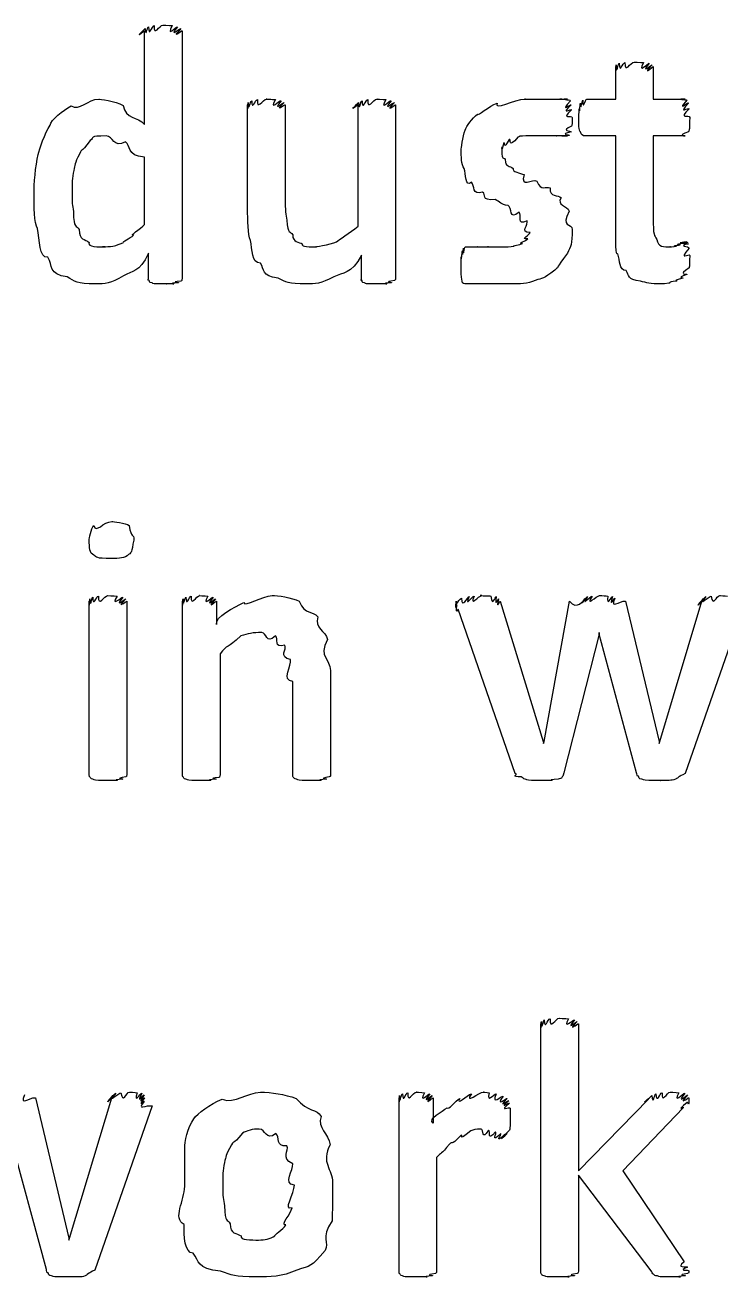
# Model space of a CAD drawing. Header units: millimetres. Extents: x 0 to 216, y 0 to 279.
# Drawn here: x 44.95 to 51.58, y 114.49 to 126.44 of the extents above; entities that cross this region are included whole.
import ezdxf

# ---------------------------------------------------------------- set-up
doc = ezdxf.new("R2010")
doc.units = ezdxf.units.MM
doc.layers.get('0').update_dxf_attribs({"linetype": 'CONTINUOUS'})

msp = doc.modelspace()

# ---------------------------------------------------------------- linework, layer by layer
at = {"color": 0}
for p, q in [((46.0872, 125.487), (46.0872, 126.38)), ((46.4453, 126.38), (46.4453, 124.021)), ((50.5809, 125.729), (50.5809, 126.038)), ((50.9393, 126.038), (50.9393, 125.729)), ((47.0711, 124.688), (47.0711, 125.674)), ((47.4292, 125.674), (47.4292, 124.787)), ((48.1238, 124.517), (48.1238, 125.674)), ((48.4822, 125.674), (48.4822, 124.021)), ((50.3054, 125.729), (50.5809, 125.729)), ((50.9393, 125.729), (51.2424, 125.729)), ((50.5809, 125.377), (50.2998, 125.377)), ((50.5809, 124.484), (50.5809, 125.377)), ((51.2424, 125.377), (50.9393, 125.377)), ((50.9393, 125.377), (50.9393, 124.605)), ((46.0872, 124.533), (46.0872, 125.173)), ((50.1661, 124.484), (50.1661, 124.484)), ((46.1257, 124.026), (46.1257, 124.258)), ((48.157, 124.021), (48.157, 124.241)), ((51.2865, 124.236), (51.2865, 124.236)), ((45.9853, 121.522), (45.9853, 121.522)), ((45.5605, 119.284), (45.5605, 120.938)), ((45.919, 120.938), (45.919, 119.284)), ((46.4495, 119.284), (46.4495, 120.938)), ((46.7748, 120.938), (46.7748, 120.717)), ((49.4799, 120.938), (49.8877, 119.599)), ((49.8987, 119.599), (50.1414, 120.938)), ((50.6758, 120.938), (50.9958, 119.599)), ((51.0011, 119.599), (51.4036, 120.938)), ((49.6231, 119.295), (49.0774, 120.861)), ((51.7895, 120.861), (51.2438, 119.295)), ((50.4225, 120.624), (50.4225, 120.64)), ((50.4225, 120.64), (50.4225, 120.624)), ((50.4225, 120.624), (50.0863, 119.301)), ((50.7806, 119.301), (50.4225, 120.624)), ((46.808, 120.437), (46.808, 119.284)), ((47.8607, 120.276), (47.8607, 119.284)), ((47.5022, 119.284), (47.5022, 120.172)), ((49.8877, 119.599), (49.8934, 119.582)), ((49.8934, 119.582), (49.8987, 119.599)), ((50.9958, 119.599), (50.9958, 119.582)), ((50.9958, 119.582), (51.0011, 119.599)), ((49.8669, 114.547), (49.8669, 116.906)), ((50.2253, 116.906), (50.2253, 115.506)), ((45.0465, 116.2), (45.3665, 114.861)), ((45.3718, 114.861), (45.7743, 116.2)), ((46.1603, 116.123), (45.6145, 114.558)), ((46.0887, 116.2), (46.0887, 116.2)), ((48.5151, 114.547), (48.5151, 116.2)), ((48.8403, 116.2), (48.8403, 115.958)), ((50.2253, 115.506), (50.8924, 116.189)), ((51.223, 116.107), (50.6497, 115.506)), ((49.5734, 116.018), (49.5734, 116.018)), ((45.1513, 114.563), (44.7933, 115.886)), ((48.8735, 115.632), (48.8735, 114.547)), ((50.6497, 115.506), (51.2339, 114.635)), ((47.8815, 115.39), (47.8815, 115.39)), ((50.9199, 114.552), (50.2253, 115.462)), ((50.2253, 115.462), (50.2253, 114.547)), ((47.5174, 115.368), (47.5174, 115.368)), ((45.3665, 114.861), (45.3665, 114.844)), ((45.3665, 114.844), (45.3718, 114.861)), ((51.278, 114.552), (51.278, 114.552))]:
    msp.add_line(p, q, dxfattribs=at)
for points in [[(46.0872, 126.38), (45.9715, 126.287), (46.0887, 126.394), (46.0925, 126.402)], [(46.0925, 126.402), (46.0996, 126.303), (46.1105, 126.414), (46.1257, 126.419)], [(46.1257, 126.419), (46.1285, 126.31), (46.1589, 126.425), (46.1807, 126.43)], [(46.1807, 126.43), (46.1726, 126.317), (46.2305, 126.435), (46.2636, 126.435)], [(46.2636, 126.435), (46.2428, 126.435), (46.3296, 126.432), (46.3518, 126.43)], [(46.3518, 126.43), (46.2869, 126.31), (46.3903, 126.421), (46.4012, 126.419)], [(46.4012, 126.419), (46.313, 126.303), (46.4263, 126.409), (46.4344, 126.402)], [(46.4344, 126.402), (46.3268, 126.287), (46.4453, 126.387), (46.4453, 126.38)], [(50.5809, 126.038), (50.5809, 125.939), (50.5823, 126.046), (50.5866, 126.055)], [(50.5866, 126.055), (50.5919, 125.953), (50.6028, 126.067), (50.6141, 126.071)], [(50.6141, 126.071), (50.6166, 125.961), (50.6469, 126.077), (50.6691, 126.077)], [(50.6691, 126.077), (50.6649, 125.964), (50.7242, 126.082), (50.7573, 126.082)], [(50.7573, 126.082), (50.7351, 126.082), (50.8233, 126.08), (50.8455, 126.077)], [(50.8455, 126.077), (50.782, 125.961), (50.8896, 126.074), (50.9005, 126.071)], [(50.9005, 126.071), (50.8081, 125.953), (50.9242, 126.062), (50.9281, 126.055)], [(50.9281, 126.055), (50.8194, 125.939), (50.9393, 126.041), (50.9393, 126.038)], [(45.1887, 125.481), (45.1915, 125.527), (45.3101, 125.622), (45.387, 125.663)], [(45.387, 125.663), (45.4642, 125.611), (45.5524, 125.729), (45.6516, 125.729)], [(45.6516, 125.729), (45.6477, 125.729), (45.8128, 125.709), (45.8833, 125.669)], [(45.8833, 125.669), (45.9052, 125.531), (46.0209, 125.567), (46.0872, 125.487)], [(47.0711, 125.674), (47.0711, 125.582), (47.0726, 125.688), (47.0764, 125.696)], [(47.0764, 125.696), (47.0821, 125.597), (47.0944, 125.709), (47.1096, 125.713)], [(47.1096, 125.713), (47.111, 125.608), (47.1428, 125.724), (47.1646, 125.724)], [(47.1646, 125.724), (47.1551, 125.611), (47.2158, 125.729), (47.2528, 125.729)], [(47.2528, 125.729), (47.2253, 125.729), (47.3135, 125.727), (47.3357, 125.724)], [(47.3357, 125.724), (47.2694, 125.608), (47.3756, 125.72), (47.3908, 125.713)], [(47.3908, 125.713), (47.2983, 125.597), (47.414, 125.703), (47.4183, 125.696)], [(47.4183, 125.696), (47.3093, 125.586), (47.4292, 125.685), (47.4292, 125.674)], [(48.1238, 125.674), (48.0081, 125.582), (48.1252, 125.688), (48.1295, 125.696)], [(48.1295, 125.696), (48.1362, 125.597), (48.1471, 125.709), (48.1623, 125.713)], [(48.1623, 125.713), (48.1651, 125.608), (48.1954, 125.724), (48.2177, 125.724)], [(48.2177, 125.724), (48.2092, 125.611), (48.2685, 125.729), (48.3059, 125.729)], [(48.3059, 125.729), (48.2794, 125.729), (48.3665, 125.727), (48.3884, 125.724)], [(48.3884, 125.724), (48.3235, 125.608), (48.4269, 125.72), (48.4382, 125.713)], [(48.4382, 125.713), (48.35, 125.597), (48.4628, 125.703), (48.471, 125.696)], [(48.471, 125.696), (48.3637, 125.582), (48.4822, 125.681), (48.4822, 125.674)], [(49.2622, 125.586), (49.2622, 125.56), (49.3751, 125.665), (49.4496, 125.691)], [(49.4496, 125.691), (49.4122, 125.611), (49.6164, 125.729), (49.7198, 125.729)], [(49.7198, 125.729), (49.6768, 125.729), (49.808, 125.729), (49.8521, 125.729)], [(49.8521, 125.729), (49.8821, 125.729), (49.936, 125.729), (49.9731, 125.729)], [(49.9731, 125.729), (49.9565, 125.729), (50.0408, 125.729), (50.0669, 125.729)], [(50.0669, 125.729), (50.0077, 125.729), (50.111, 125.729), (50.122, 125.729)], [(50.122, 125.729), (50.0338, 125.729), (50.1456, 125.724), (50.1495, 125.713)], [(50.1495, 125.713), (50.0408, 125.589), (50.1551, 125.688), (50.1551, 125.674)], [(50.1551, 125.674), (50.0447, 125.564), (50.1608, 125.647), (50.1608, 125.625)], [(50.2338, 125.636), (50.2348, 125.571), (50.2405, 125.676), (50.2447, 125.691)], [(50.2447, 125.691), (50.2461, 125.6), (50.2585, 125.714), (50.2666, 125.718)], [(50.2666, 125.718), (50.2638, 125.611), (50.2902, 125.729), (50.3054, 125.729)], [(51.2424, 125.729), (51.1457, 125.729), (51.2547, 125.725), (51.259, 125.718)], [(51.259, 125.718), (51.157, 125.6), (51.2713, 125.705), (51.2755, 125.691)], [(51.2755, 125.691), (51.1651, 125.571), (51.2808, 125.658), (51.2808, 125.636)], [(49.1465, 125.432), (49.1589, 125.472), (49.2097, 125.542), (49.2622, 125.586)], [(50.1608, 125.625), (50.0475, 125.523), (50.1661, 125.582), (50.1661, 125.553)], [(50.1661, 125.553), (50.1661, 125.465), (50.1632, 125.495), (50.1608, 125.47)], [(50.2281, 125.553), (50.2281, 125.527), (50.2296, 125.614), (50.2338, 125.636)], [(50.2447, 125.415), (50.2281, 125.432), (50.2281, 125.49), (50.2281, 125.553)], [(51.2808, 125.636), (51.1679, 125.527), (51.2865, 125.586), (51.2865, 125.553)], [(51.2865, 125.553), (51.2865, 125.432), (51.2822, 125.444), (51.2755, 125.415)], [(45.073, 125.2), (45.0854, 125.251), (45.1362, 125.404), (45.1887, 125.481)], [(49.1077, 125.25), (49.1077, 125.24), (49.1201, 125.377), (49.1465, 125.432)], [(50.1551, 125.415), (50.0366, 125.388), (50.1456, 125.389), (50.1385, 125.382)], [(50.1608, 125.47), (50.0447, 125.417), (50.1579, 125.429), (50.1551, 125.415)], [(50.2998, 125.377), (50.2528, 125.377), (50.2585, 125.389), (50.2447, 125.415)], [(51.2755, 125.415), (51.1542, 125.377), (51.2561, 125.377), (51.2424, 125.377)], [(45.569, 125.332), (45.4671, 125.2), (45.4946, 125.262), (45.4699, 125.211)], [(45.7232, 125.377), (45.5524, 125.377), (45.6131, 125.361), (45.569, 125.332)], [(45.9052, 125.321), (45.7909, 125.258), (45.7853, 125.377), (45.7232, 125.377)], [(46.0872, 125.173), (45.908, 125.189), (45.9631, 125.288), (45.9052, 125.321)], [(49.5155, 125.311), (49.4852, 125.203), (49.4993, 125.286), (49.4993, 125.272)], [(49.5653, 125.344), (49.5074, 125.229), (49.5268, 125.324), (49.5155, 125.311)], [(49.6478, 125.366), (49.5515, 125.247), (49.5875, 125.355), (49.5653, 125.344)], [(49.7692, 125.377), (49.6217, 125.377), (49.6838, 125.373), (49.6478, 125.366)], [(49.9071, 125.377), (49.8355, 125.377), (49.8203, 125.377), (49.7692, 125.377)], [(50.0119, 125.377), (49.9152, 125.377), (49.947, 125.377), (49.9071, 125.377)], [(50.0835, 125.377), (49.9745, 125.377), (50.0408, 125.377), (50.0119, 125.377)], [(50.122, 125.377), (50.0119, 125.377), (50.1015, 125.377), (50.0835, 125.377)], [(50.1385, 125.382), (50.0257, 125.377), (50.129, 125.377), (50.122, 125.377)], [(45.0342, 124.825), (45.0342, 124.914), (45.0465, 125.09), (45.073, 125.2)], [(45.4699, 125.211), (45.4159, 125.101), (45.4258, 125.108), (45.4145, 125.046)], [(49.1352, 125.068), (49.1077, 125.104), (49.1077, 125.18), (49.1077, 125.25)], [(49.4993, 125.272), (49.4852, 125.141), (49.5074, 125.184), (49.5268, 125.151)], [(45.4145, 125.046), (45.394, 124.976), (45.3983, 124.92), (45.3983, 124.859)], [(49.2069, 124.936), (49.1437, 124.883), (49.1532, 125.016), (49.1352, 125.068)], [(49.5268, 125.151), (49.5268, 125.079), (49.5734, 125.093), (49.6037, 125.068)], [(49.6037, 125.068), (49.5886, 125.031), (49.6715, 125.025), (49.7085, 125.008)], [(49.3116, 124.842), (49.2069, 124.81), (49.24, 124.899), (49.2069, 124.936)], [(49.7085, 125.008), (49.6658, 124.876), (49.7886, 124.969), (49.8299, 124.947)], [(49.8299, 124.947), (49.8683, 124.836), (49.9152, 124.906), (49.9565, 124.881)], [(45.0674, 124.495), (45.0342, 124.541), (45.0342, 124.711), (45.0342, 124.825)], [(45.3983, 124.859), (45.394, 124.726), (45.4007, 124.721), (45.4092, 124.655)], [(49.433, 124.77), (49.2841, 124.759), (49.3518, 124.816), (49.3116, 124.842)], [(49.9565, 124.881), (49.9484, 124.784), (50.0309, 124.823), (50.0613, 124.787)], [(47.0987, 124.379), (47.0711, 124.442), (47.0711, 124.567), (47.0711, 124.688)], [(47.4292, 124.787), (47.4267, 124.66), (47.4349, 124.627), (47.4458, 124.572)], [(49.5543, 124.715), (49.4852, 124.718), (49.4771, 124.751), (49.433, 124.77)], [(49.6591, 124.649), (49.5625, 124.564), (49.5942, 124.696), (49.5543, 124.715)], [(50.0613, 124.787), (50.0119, 124.715), (50.1191, 124.711), (50.1385, 124.66)], [(45.4092, 124.655), (45.412, 124.479), (45.4381, 124.535), (45.4642, 124.484)], [(47.4458, 124.572), (47.4528, 124.435), (47.4789, 124.474), (47.5008, 124.434)], [(49.736, 124.567), (49.626, 124.517), (49.6919, 124.627), (49.6591, 124.649)], [(49.7639, 124.456), (49.6616, 124.453), (49.754, 124.536), (49.736, 124.567)], [(50.1385, 124.66), (50.0475, 124.497), (50.1661, 124.553), (50.1661, 124.484)], [(50.9393, 124.605), (50.9365, 124.413), (50.9503, 124.437), (50.9722, 124.39)], [(45.1665, 124.219), (45.0783, 124.211), (45.0896, 124.387), (45.0674, 124.495)], [(45.4642, 124.484), (45.4642, 124.38), (45.5207, 124.395), (45.5581, 124.362)], [(45.9825, 124.429), (45.9341, 124.42), (46.0498, 124.492), (46.0872, 124.533)], [(47.9199, 124.368), (47.9337, 124.385), (48.0494, 124.45), (48.1238, 124.517)], [(49.7417, 124.395), (49.6616, 124.387), (49.7639, 124.434), (49.7639, 124.456)], [(50.1661, 124.484), (50.1661, 124.343), (50.1509, 124.324), (50.122, 124.258)], [(50.6028, 124.252), (50.5809, 124.222), (50.5809, 124.395), (50.5809, 124.484)], [(45.5581, 124.362), (45.5415, 124.318), (45.6487, 124.318), (45.7122, 124.318)], [(45.7122, 124.318), (45.6325, 124.318), (45.7701, 124.321), (45.8004, 124.329)], [(45.8004, 124.329), (45.8089, 124.332), (45.8583, 124.347), (45.8886, 124.362)], [(45.8886, 124.362), (45.8682, 124.365), (45.9493, 124.402), (45.9825, 124.429)], [(47.1921, 124.164), (47.1068, 124.16), (47.1166, 124.298), (47.0987, 124.379)], [(47.5008, 124.434), (47.5008, 124.358), (47.5576, 124.368), (47.5947, 124.346)], [(47.5947, 124.346), (47.5738, 124.318), (47.6747, 124.318), (47.727, 124.318)], [(47.727, 124.318), (47.6913, 124.318), (47.8564, 124.335), (47.9199, 124.368)], [(49.6094, 124.324), (49.5928, 124.329), (49.6701, 124.34), (49.6919, 124.351)], [(49.6919, 124.351), (49.6369, 124.351), (49.7307, 124.376), (49.7417, 124.395)], [(50.9722, 124.39), (50.9845, 124.318), (51.0413, 124.318), (51.1044, 124.318)], [(51.1598, 124.324), (51.0992, 124.329), (51.1874, 124.336), (51.1983, 124.34)], [(51.1983, 124.34), (51.1238, 124.34), (51.223, 124.353), (51.2314, 124.357)], [(51.2314, 124.357), (51.1433, 124.351), (51.2505, 124.368), (51.259, 124.368)], [(51.259, 124.368), (51.1542, 124.351), (51.2657, 124.365), (51.2699, 124.362)], [(51.2699, 124.362), (51.1609, 124.347), (51.2755, 124.357), (51.2755, 124.346)], [(51.2755, 124.346), (51.1651, 124.329), (51.2808, 124.325), (51.2808, 124.307)], [(45.3485, 124.032), (45.1693, 124.056), (45.2134, 124.142), (45.1665, 124.219)], [(46.1257, 124.258), (46.0375, 124.068), (45.9687, 124.094), (45.8886, 124.043)], [(48.157, 124.241), (48.0589, 124.054), (47.9806, 124.076), (47.8924, 124.032)], [(49.1077, 124.225), (49.1105, 124.16), (49.1148, 124.265), (49.1187, 124.28)], [(49.1077, 124.142), (49.1077, 124.116), (49.1077, 124.202), (49.1077, 124.225)], [(49.1187, 124.28), (49.1187, 124.189), (49.1257, 124.303), (49.13, 124.307)], [(49.13, 124.307), (49.1257, 124.2), (49.1381, 124.318), (49.1465, 124.318)], [(49.1465, 124.318), (49.1437, 124.318), (49.1712, 124.318), (49.1906, 124.318)], [(49.1906, 124.318), (49.185, 124.318), (49.2358, 124.318), (49.2622, 124.318)], [(49.2622, 124.318), (49.24, 124.318), (49.3254, 124.318), (49.367, 124.318)], [(49.367, 124.318), (49.3201, 124.318), (49.4524, 124.318), (49.5046, 124.318)], [(49.5046, 124.318), (49.5293, 124.318), (49.579, 124.32), (49.6094, 124.324)], [(50.122, 124.258), (49.9925, 124.098), (50.056, 124.142), (50.0006, 124.098)], [(50.6801, 124.092), (50.6141, 124.094), (50.6208, 124.189), (50.6028, 124.252)], [(51.1044, 124.318), (51.0688, 124.318), (51.1447, 124.32), (51.1598, 124.324)], [(51.2808, 124.307), (51.1679, 124.175), (51.2865, 124.265), (51.2865, 124.236)], [(51.2865, 124.236), (51.2865, 124.098), (51.2837, 124.149), (51.2808, 124.12)], [(47.3632, 124.021), (47.195, 124.038), (47.2362, 124.105), (47.1921, 124.164)], [(49.1134, 124.01), (49.1077, 124.027), (49.1077, 124.087), (49.1077, 124.142)], [(50.0006, 124.098), (49.8863, 124.01), (49.8863, 124.021), (49.8133, 123.999)], [(50.818, 123.993), (50.6829, 124.006), (50.716, 124.048), (50.6801, 124.092)], [(51.2808, 124.12), (51.1609, 124.038), (51.2699, 124.068), (51.259, 124.054)], [(45.6188, 123.965), (45.4381, 123.965), (45.4258, 123.988), (45.3485, 124.032)], [(45.8886, 124.043), (45.7577, 123.965), (45.7179, 123.965), (45.6188, 123.965)], [(46.1313, 123.999), (46.1148, 123.994), (46.1257, 124.015), (46.1257, 124.026)], [(46.1589, 123.977), (46.1257, 123.98), (46.138, 123.99), (46.1313, 123.999)], [(46.2082, 123.965), (46.1504, 123.968), (46.1726, 123.972), (46.1589, 123.977)], [(46.4125, 123.977), (46.294, 123.968), (46.3846, 123.968), (46.3628, 123.965)], [(46.4344, 123.993), (46.3158, 123.98), (46.4234, 123.983), (46.4125, 123.977)], [(46.4453, 124.021), (46.4453, 123.99), (46.4414, 124), (46.4344, 123.993)], [(47.6278, 123.965), (47.4567, 123.965), (47.4363, 123.983), (47.3632, 124.021)], [(47.8924, 124.032), (47.7682, 123.965), (47.7188, 123.965), (47.6278, 123.965)], [(48.1623, 123.999), (48.1471, 123.994), (48.157, 124.012), (48.157, 124.021)], [(48.1845, 123.977), (48.1542, 123.98), (48.1651, 123.99), (48.1623, 123.999)], [(48.2342, 123.965), (48.1803, 123.968), (48.1983, 123.972), (48.1845, 123.977)], [(48.4434, 123.977), (48.3277, 123.968), (48.4159, 123.968), (48.3941, 123.965)], [(48.471, 123.999), (48.3528, 123.98), (48.4572, 123.983), (48.4434, 123.977)], [(48.4822, 124.021), (48.4822, 123.994), (48.478, 124.006), (48.471, 123.999)], [(49.1409, 123.965), (49.1187, 123.965), (49.1201, 123.98), (49.1134, 124.01)], [(49.8133, 123.999), (49.7431, 123.965), (49.6658, 123.965), (49.5819, 123.965)], [(51.011, 123.965), (50.9115, 123.965), (50.873, 123.974), (50.818, 123.993)], [(51.0879, 123.971), (51.011, 123.965), (51.0357, 123.965), (51.011, 123.965)], [(51.1598, 123.993), (51.0618, 123.977), (51.1129, 123.978), (51.0879, 123.971)], [(51.2202, 124.021), (51.1059, 123.99), (51.1817, 124), (51.1598, 123.993)], [(51.259, 124.054), (51.1433, 124.012), (51.2382, 124.032), (51.2202, 124.021)], [(46.2911, 123.965), (46.192, 123.965), (46.2305, 123.965), (46.2082, 123.965)], [(46.3628, 123.965), (46.2499, 123.965), (46.3158, 123.965), (46.2911, 123.965)], [(48.3168, 123.965), (48.2205, 123.965), (48.2561, 123.965), (48.2342, 123.965)], [(48.3941, 123.965), (48.2865, 123.965), (48.35, 123.965), (48.3168, 123.965)], [(49.2016, 123.965), (49.1437, 123.965), (49.1546, 123.965), (49.1409, 123.965)], [(49.295, 123.965), (49.1959, 123.965), (49.2263, 123.965), (49.2016, 123.965)], [(49.4273, 123.965), (49.2732, 123.965), (49.3353, 123.965), (49.295, 123.965)], [(49.5819, 123.965), (49.4852, 123.965), (49.4743, 123.965), (49.4273, 123.965)], [(45.5605, 121.522), (45.5605, 121.529), (45.5747, 121.634), (45.6046, 121.66)], [(45.6046, 121.66), (45.6226, 121.58), (45.6942, 121.699), (45.7757, 121.699)], [(45.7757, 121.699), (45.7839, 121.699), (45.9109, 121.685), (45.9412, 121.66)], [(45.9412, 121.66), (45.9602, 121.533), (45.9853, 121.591), (45.9853, 121.522)], [(45.6046, 121.379), (45.5605, 121.393), (45.5605, 121.452), (45.5605, 121.522)], [(45.9853, 121.522), (45.9602, 121.397), (45.9687, 121.409), (45.9355, 121.384)], [(45.7701, 121.346), (45.6188, 121.346), (45.6336, 121.357), (45.6046, 121.379)], [(45.9355, 121.384), (45.8982, 121.346), (45.8502, 121.346), (45.7701, 121.346)], [(45.5937, 120.977), (45.5965, 120.872), (45.6269, 120.988), (45.6487, 120.988)], [(45.6487, 120.988), (45.6449, 120.875), (45.7041, 120.993), (45.7369, 120.993)], [(45.7369, 120.993), (45.7151, 120.993), (45.8033, 120.99), (45.8251, 120.988)], [(45.8251, 120.988), (45.762, 120.872), (45.8692, 120.983), (45.8805, 120.977)], [(46.4827, 120.977), (46.4855, 120.872), (46.513, 120.988), (46.5321, 120.988)], [(46.5321, 120.988), (46.5268, 120.875), (46.5818, 120.993), (46.615, 120.993)], [(46.615, 120.993), (46.5889, 120.993), (46.67, 120.99), (46.6919, 120.988)], [(46.6919, 120.988), (46.633, 120.872), (46.7307, 120.983), (46.7416, 120.977)], [(47.0337, 120.927), (47.0447, 120.875), (47.2115, 120.993), (47.304, 120.993)], [(47.304, 120.993), (47.3562, 120.993), (47.4927, 120.974), (47.5629, 120.938)], [(49.1822, 120.982), (49.1395, 120.872), (49.2125, 120.988), (49.2319, 120.988)], [(49.2319, 120.988), (49.1793, 120.875), (49.2774, 120.993), (49.3035, 120.993)], [(49.3035, 120.993), (49.2428, 120.993), (49.3695, 120.99), (49.3917, 120.988)], [(49.3917, 120.988), (49.4041, 120.872), (49.4302, 120.985), (49.4411, 120.982)], [(50.3121, 120.982), (50.2419, 120.872), (50.3372, 120.988), (50.3562, 120.988)], [(50.3562, 120.988), (50.2818, 120.875), (50.4017, 120.993), (50.4278, 120.993)], [(50.4278, 120.993), (50.4582, 120.993), (50.4857, 120.99), (50.5051, 120.988)], [(50.5051, 120.988), (50.4956, 120.872), (50.5382, 120.985), (50.5492, 120.982)], [(51.4421, 120.982), (51.3514, 120.872), (51.4724, 120.988), (51.4918, 120.988)], [(51.4918, 120.988), (51.5098, 120.875), (51.5415, 120.993), (51.5743, 120.993)], [(51.5743, 120.993), (51.5719, 120.993), (51.6269, 120.99), (51.646, 120.988)], [(45.5605, 120.938), (45.5605, 120.846), (45.562, 120.952), (45.5662, 120.96)], [(45.5662, 120.96), (45.5718, 120.861), (45.5828, 120.972), (45.5937, 120.977)], [(45.8805, 120.977), (45.7881, 120.861), (45.9038, 120.967), (45.908, 120.96)], [(45.908, 120.96), (45.799, 120.846), (45.919, 120.945), (45.919, 120.938)], [(46.4495, 120.938), (46.4495, 120.846), (46.451, 120.952), (46.4552, 120.96)], [(46.4552, 120.96), (46.4566, 120.861), (46.4675, 120.972), (46.4827, 120.977)], [(46.7416, 120.977), (46.6549, 120.861), (46.7596, 120.967), (46.7639, 120.96)], [(46.7639, 120.96), (46.6658, 120.846), (46.7748, 120.945), (46.7748, 120.938)], [(46.7748, 120.717), (46.754, 120.787), (46.9484, 120.883), (47.0337, 120.927)], [(47.5629, 120.938), (47.6179, 120.802), (47.6952, 120.851), (47.7393, 120.789)], [(49.0608, 120.938), (49.0442, 120.85), (49.0774, 120.957), (49.1105, 120.966)], [(49.0664, 120.905), (49.0442, 120.831), (49.0608, 120.93), (49.0608, 120.938)], [(49.0774, 120.861), (49.0513, 120.806), (49.0693, 120.894), (49.0664, 120.905)], [(49.1105, 120.966), (49.1134, 120.863), (49.1712, 120.978), (49.1822, 120.982)], [(49.4411, 120.982), (49.4259, 120.863), (49.4591, 120.971), (49.4633, 120.96)], [(49.4633, 120.96), (49.4372, 120.846), (49.4757, 120.945), (49.4799, 120.938)], [(50.1414, 120.938), (50.2087, 120.846), (50.2804, 120.952), (50.2846, 120.96)], [(50.2846, 120.96), (50.2197, 120.863), (50.3012, 120.978), (50.3121, 120.982)], [(50.5492, 120.982), (50.5174, 120.863), (50.5672, 120.972), (50.5714, 120.966)], [(50.5714, 120.966), (50.5284, 120.85), (50.6127, 120.949), (50.6758, 120.938)], [(51.4036, 120.938), (51.3154, 120.846), (51.4103, 120.952), (51.4145, 120.96)], [(51.4145, 120.96), (51.3263, 120.863), (51.4311, 120.978), (51.4421, 120.982)], [(47.7393, 120.789), (47.7061, 120.68), (47.8137, 120.658), (47.8331, 120.574)], [(47.2048, 120.64), (47.1219, 120.64), (47.0726, 120.629), (47.0062, 120.607)], [(47.3371, 120.607), (47.2391, 120.522), (47.2556, 120.64), (47.2048, 120.64)], [(47.0062, 120.607), (46.8753, 120.482), (46.8768, 120.531), (46.808, 120.437)], [(47.4253, 120.519), (47.3121, 120.482), (47.3728, 120.588), (47.3371, 120.607)], [(47.4804, 120.381), (47.3604, 120.405), (47.45, 120.482), (47.4253, 120.519)], [(47.8331, 120.574), (47.7421, 120.398), (47.8607, 120.394), (47.8607, 120.276)], [(47.5022, 120.172), (47.3865, 120.18), (47.4941, 120.329), (47.4804, 120.381)], [(45.5662, 119.262), (45.5605, 119.258), (45.5605, 119.276), (45.5605, 119.284)], [(45.5937, 119.24), (45.5718, 119.243), (45.5732, 119.254), (45.5662, 119.262)], [(45.6487, 119.229), (45.5965, 119.232), (45.6075, 119.236), (45.5937, 119.24)], [(45.7369, 119.229), (45.6449, 119.229), (45.6738, 119.229), (45.6487, 119.229)], [(45.8251, 119.229), (45.7151, 119.229), (45.7729, 119.229), (45.7369, 119.229)], [(45.8805, 119.24), (45.762, 119.232), (45.8502, 119.232), (45.8251, 119.229)], [(45.908, 119.262), (45.7881, 119.243), (45.8943, 119.247), (45.8805, 119.24)], [(45.919, 119.284), (45.9161, 119.258), (45.9147, 119.269), (45.908, 119.262)], [(46.4552, 119.262), (46.4495, 119.258), (46.4495, 119.276), (46.4495, 119.284)], [(46.4827, 119.24), (46.4605, 119.243), (46.4619, 119.254), (46.4552, 119.262)], [(46.5377, 119.229), (46.4855, 119.232), (46.4965, 119.236), (46.4827, 119.24)], [(46.6259, 119.229), (46.5335, 119.229), (46.5624, 119.229), (46.5377, 119.229)], [(46.7141, 119.229), (46.6037, 119.229), (46.6619, 119.229), (46.6259, 119.229)], [(46.7692, 119.24), (46.6506, 119.232), (46.7388, 119.232), (46.7141, 119.229)], [(46.7967, 119.257), (46.6771, 119.243), (46.7829, 119.247), (46.7692, 119.24)], [(46.808, 119.284), (46.8051, 119.254), (46.8037, 119.264), (46.7967, 119.257)], [(47.5079, 119.257), (47.5036, 119.254), (47.5022, 119.273), (47.5022, 119.284)], [(47.5354, 119.24), (47.5149, 119.243), (47.5149, 119.253), (47.5079, 119.257)], [(47.5904, 119.229), (47.541, 119.232), (47.5492, 119.236), (47.5354, 119.24)], [(47.6843, 119.229), (47.588, 119.229), (47.6155, 119.229), (47.5904, 119.229)], [(47.7668, 119.229), (47.6582, 119.229), (47.7174, 119.229), (47.6843, 119.229)], [(47.8222, 119.24), (47.7061, 119.232), (47.7919, 119.232), (47.7668, 119.229)], [(47.8497, 119.262), (47.7312, 119.243), (47.836, 119.247), (47.8222, 119.24)], [(47.8607, 119.284), (47.8607, 119.258), (47.8564, 119.269), (47.8497, 119.262)], [(49.6838, 119.262), (49.5695, 119.262), (49.6563, 119.284), (49.6231, 119.295)], [(49.717, 119.24), (49.7018, 119.243), (49.6905, 119.254), (49.6838, 119.262)], [(49.7777, 119.229), (49.7307, 119.232), (49.7307, 119.236), (49.717, 119.24)], [(49.8768, 119.229), (49.7829, 119.229), (49.8023, 119.229), (49.7777, 119.229)], [(49.9703, 119.229), (49.8602, 119.229), (49.9124, 119.229), (49.8768, 119.229)], [(50.0309, 119.24), (49.911, 119.232), (49.9953, 119.232), (49.9703, 119.229)], [(50.0697, 119.262), (50.0613, 119.243), (50.0489, 119.247), (50.0309, 119.24)], [(50.0863, 119.301), (50.0765, 119.262), (50.0765, 119.273), (50.0697, 119.262)], [(50.7972, 119.268), (50.782, 119.265), (50.7834, 119.29), (50.7806, 119.301)], [(50.8303, 119.24), (50.7972, 119.243), (50.8042, 119.257), (50.7972, 119.268)], [(50.8963, 119.229), (50.8303, 119.232), (50.8483, 119.236), (50.8303, 119.24)], [(50.9958, 119.229), (50.8811, 119.229), (50.9214, 119.229), (50.8963, 119.229)], [(51.0893, 119.229), (50.9584, 119.229), (51.0314, 119.229), (50.9958, 119.229)], [(51.15, 119.24), (51.1281, 119.232), (51.1143, 119.232), (51.0893, 119.229)], [(51.1831, 119.262), (51.157, 119.243), (51.1637, 119.247), (51.15, 119.24)], [(51.2438, 119.295), (51.1722, 119.258), (51.1898, 119.269), (51.1831, 119.262)], [(49.8669, 116.906), (49.8669, 116.814), (49.8683, 116.92), (49.8725, 116.928)], [(49.8725, 116.928), (49.8782, 116.829), (49.8891, 116.94), (49.9001, 116.944)], [(49.9001, 116.944), (49.9029, 116.84), (49.9332, 116.955), (49.9551, 116.955)], [(49.9551, 116.955), (49.9512, 116.842), (50.0105, 116.961), (50.0433, 116.961)], [(50.0433, 116.961), (50.0214, 116.961), (50.1096, 116.958), (50.1315, 116.955)], [(50.1315, 116.955), (50.0683, 116.84), (50.1756, 116.951), (50.1869, 116.944)], [(50.1869, 116.944), (50.0944, 116.829), (50.2102, 116.935), (50.2144, 116.928)], [(50.2144, 116.928), (50.1054, 116.818), (50.2253, 116.917), (50.2253, 116.906)], [(44.9421, 116.228), (44.8991, 116.112), (44.9834, 116.211), (45.0465, 116.2)], [(45.7743, 116.2), (45.6861, 116.108), (45.781, 116.214), (45.7853, 116.222)], [(45.7853, 116.222), (45.6971, 116.126), (45.8018, 116.24), (45.8128, 116.245)], [(45.8128, 116.245), (45.7218, 116.134), (45.8431, 116.25), (45.8625, 116.25)], [(45.8625, 116.25), (45.8805, 116.137), (45.9123, 116.255), (45.9451, 116.255)], [(45.9451, 116.255), (45.9422, 116.255), (45.9976, 116.253), (46.0167, 116.25)], [(46.0167, 116.25), (45.9796, 116.134), (46.0498, 116.247), (46.0608, 116.245)], [(46.0608, 116.245), (46.0015, 116.126), (46.0788, 116.235), (46.083, 116.228)], [(46.083, 116.228), (46.0086, 116.112), (46.0887, 116.211), (46.0887, 116.2)], [(46.8284, 116.189), (46.947, 116.137), (47.0711, 116.255), (47.1921, 116.255)], [(47.1921, 116.255), (47.2997, 116.255), (47.4197, 116.235), (47.534, 116.195)], [(48.5151, 116.2), (48.5151, 116.108), (48.5165, 116.214), (48.5207, 116.222)], [(48.5207, 116.222), (48.5221, 116.123), (48.5331, 116.235), (48.5482, 116.239)], [(48.5482, 116.239), (48.551, 116.134), (48.5786, 116.25), (48.598, 116.25)], [(48.598, 116.25), (48.5923, 116.137), (48.6473, 116.255), (48.6805, 116.255)], [(48.6805, 116.255), (48.6544, 116.255), (48.7355, 116.253), (48.7578, 116.25)], [(48.7578, 116.25), (48.6985, 116.134), (48.7962, 116.246), (48.8075, 116.239)], [(48.8075, 116.239), (48.7204, 116.123), (48.8251, 116.229), (48.8294, 116.222)], [(48.8294, 116.222), (48.7317, 116.108), (48.8403, 116.207), (48.8403, 116.2)], [(49.094, 116.195), (49.0555, 116.119), (49.167, 116.231), (49.2044, 116.239)], [(49.2044, 116.239), (49.1324, 116.137), (49.2827, 116.255), (49.3201, 116.255)], [(49.3201, 116.255), (49.3007, 116.255), (49.3529, 116.253), (49.3751, 116.25)], [(49.3751, 116.25), (49.3448, 116.134), (49.4192, 116.246), (49.4411, 116.239)], [(49.4411, 116.239), (49.3931, 116.119), (49.488, 116.224), (49.5074, 116.217)], [(49.5074, 116.217), (49.4302, 116.104), (49.5378, 116.202), (49.5459, 116.195)], [(50.8924, 116.189), (50.7958, 116.108), (50.9143, 116.214), (50.9252, 116.222)], [(50.9252, 116.222), (50.9365, 116.123), (50.9489, 116.235), (50.964, 116.239)], [(50.964, 116.239), (50.9693, 116.134), (51.0025, 116.25), (51.0247, 116.25)], [(51.0247, 116.25), (51.0134, 116.137), (51.0716, 116.255), (51.1016, 116.255)], [(51.1016, 116.255), (51.0755, 116.255), (51.1623, 116.253), (51.1845, 116.25)], [(51.1845, 116.25), (51.1196, 116.134), (51.2244, 116.247), (51.2396, 116.245)], [(51.2396, 116.245), (51.1485, 116.126), (51.2632, 116.235), (51.2671, 116.228)], [(51.2671, 116.228), (51.1598, 116.112), (51.278, 116.211), (51.278, 116.2)], [(46.083, 116.167), (46.0058, 116.068), (46.1077, 116.141), (46.1603, 116.123)], [(46.0887, 116.2), (46.0086, 116.093), (46.0858, 116.181), (46.083, 116.167)], [(46.5586, 116.002), (46.5914, 116.049), (46.7099, 116.145), (46.8284, 116.189)], [(47.534, 116.195), (47.6497, 116.06), (47.7298, 116.101), (47.7711, 116.024)], [(48.8403, 115.958), (48.7796, 116.002), (48.9313, 116.07), (48.9726, 116.107)], [(48.9726, 116.107), (48.9811, 116.075), (49.0569, 116.173), (49.094, 116.195)], [(49.5459, 116.195), (49.4439, 116.09), (49.5582, 116.18), (49.5625, 116.173)], [(49.5625, 116.173), (49.4524, 116.079), (49.5681, 116.162), (49.5681, 116.151)], [(49.5681, 116.151), (49.4552, 116.057), (49.5734, 116.123), (49.5734, 116.101)], [(49.5734, 116.101), (49.5734, 116.016), (49.5734, 116.054), (49.5734, 116.018)], [(51.2618, 116.156), (51.1418, 116.057), (51.241, 116.125), (51.223, 116.107)], [(51.278, 116.2), (51.278, 116.086), (51.2727, 116.17), (51.2618, 116.156)], [(46.4704, 115.721), (46.4704, 115.773), (46.4993, 115.925), (46.5586, 116.002)], [(47.7711, 116.024), (47.734, 115.91), (47.8441, 115.86), (47.8592, 115.754)], [(49.5734, 116.018), (49.5734, 115.947), (49.5734, 115.958), (49.5734, 115.936)], [(47.0214, 115.864), (46.9138, 115.733), (46.9456, 115.801), (46.9166, 115.754)], [(47.1812, 115.903), (47.1166, 115.903), (47.0655, 115.889), (47.0214, 115.864)], [(47.341, 115.859), (47.2419, 115.784), (47.2433, 115.903), (47.1812, 115.903)], [(47.4458, 115.743), (47.3301, 115.729), (47.3851, 115.832), (47.341, 115.859)], [(49.1987, 115.886), (49.0583, 115.766), (49.1381, 115.864), (49.1049, 115.842)], [(49.2979, 115.903), (49.2386, 115.903), (49.2319, 115.897), (49.1987, 115.886)], [(49.3695, 115.892), (49.2979, 115.784), (49.3229, 115.903), (49.2979, 115.903)], [(49.4358, 115.875), (49.3448, 115.773), (49.3945, 115.888), (49.3695, 115.892)], [(49.4852, 115.859), (49.3818, 115.762), (49.4538, 115.871), (49.4358, 115.875)], [(49.524, 115.853), (49.4111, 115.751), (49.4993, 115.854), (49.4852, 115.859)], [(49.5459, 115.859), (49.433, 115.751), (49.5349, 115.853), (49.524, 115.853)], [(49.5625, 115.886), (49.4439, 115.762), (49.5529, 115.866), (49.5459, 115.859)], [(49.5734, 115.936), (49.5734, 115.903), (49.5695, 115.897), (49.5625, 115.886)], [(46.9166, 115.754), (46.8559, 115.638), (46.8644, 115.649), (46.8507, 115.583)], [(47.5008, 115.572), (47.3812, 115.63), (47.4708, 115.695), (47.4458, 115.743)], [(47.8592, 115.754), (47.7629, 115.579), (47.8815, 115.525), (47.8815, 115.39)], [(48.9948, 115.759), (48.9148, 115.656), (48.9176, 115.684), (48.8735, 115.632)], [(49.1049, 115.842), (48.992, 115.726), (49.0347, 115.795), (48.9948, 115.759)], [(46.4704, 115.357), (46.4704, 115.436), (46.4704, 115.611), (46.4704, 115.721)], [(46.8507, 115.583), (46.8298, 115.509), (46.8341, 115.452), (46.8341, 115.379)], [(47.5174, 115.368), (47.4031, 115.384), (47.5121, 115.509), (47.5008, 115.572)], [(46.8341, 115.379), (46.8298, 115.244), (46.8394, 115.236), (46.8507, 115.17)], [(47.8815, 115.39), (47.8815, 115.193), (47.8786, 115.136), (47.8758, 115.026)], [(46.4647, 114.993), (46.3518, 115.05), (46.4704, 115.22), (46.4704, 115.357)], [(47.4955, 115.153), (47.4031, 115.116), (47.5174, 115.291), (47.5174, 115.368)], [(46.8507, 115.17), (46.8521, 114.999), (46.8796, 115.05), (46.9057, 114.999)], [(47.4349, 114.988), (47.377, 114.988), (47.4846, 115.09), (47.4955, 115.153)], [(47.8758, 115.026), (47.7601, 114.858), (47.8536, 114.825), (47.8095, 114.745)], [(46.5529, 114.718), (46.4661, 114.719), (46.4647, 114.886), (46.4647, 114.993)], [(46.9057, 114.999), (46.9029, 114.899), (46.9664, 114.912), (47.0105, 114.883)], [(47.3301, 114.883), (47.322, 114.895), (47.4087, 114.943), (47.4349, 114.988)], [(47.0105, 114.883), (46.9911, 114.844), (47.1096, 114.844), (47.1759, 114.844)], [(47.1759, 114.844), (47.2338, 114.844), (47.286, 114.857), (47.3301, 114.883)], [(46.8118, 114.547), (46.5832, 114.569), (46.6108, 114.643), (46.5529, 114.718)], [(47.8095, 114.745), (47.6719, 114.58), (47.6747, 114.602), (47.5396, 114.558)], [(45.1679, 114.53), (45.1527, 114.528), (45.1541, 114.552), (45.1513, 114.563)], [(45.6145, 114.558), (45.5429, 114.52), (45.5605, 114.531), (45.5538, 114.525)], [(47.1593, 114.492), (46.9332, 114.492), (46.929, 114.51), (46.8118, 114.547)], [(47.5396, 114.558), (47.4031, 114.492), (47.2803, 114.492), (47.1593, 114.492)], [(48.5207, 114.525), (48.5151, 114.52), (48.5151, 114.538), (48.5151, 114.547)], [(48.8735, 114.547), (48.8707, 114.52), (48.8692, 114.531), (48.8625, 114.525)], [(49.8725, 114.519), (49.8669, 114.516), (49.8669, 114.536), (49.8669, 114.547)], [(50.2253, 114.547), (50.2225, 114.52), (50.2211, 114.531), (50.2144, 114.525)], [(50.9418, 114.519), (50.9281, 114.52), (50.9266, 114.541), (50.9199, 114.552)], [(51.2339, 114.635), (51.1457, 114.569), (51.259, 114.599), (51.2671, 114.585)], [(51.2671, 114.585), (51.1598, 114.543), (51.278, 114.563), (51.278, 114.552)], [(51.278, 114.552), (51.278, 114.52), (51.2741, 114.531), (51.2671, 114.525)], [(45.2011, 114.502), (45.1679, 114.505), (45.175, 114.519), (45.1679, 114.53)], [(45.267, 114.492), (45.2011, 114.494), (45.2191, 114.499), (45.2011, 114.502)], [(45.3665, 114.492), (45.2519, 114.492), (45.2921, 114.492), (45.267, 114.492)], [(45.46, 114.492), (45.3291, 114.492), (45.4021, 114.492), (45.3665, 114.492)], [(45.5207, 114.502), (45.4988, 114.494), (45.4851, 114.494), (45.46, 114.492)], [(45.5538, 114.525), (45.5277, 114.505), (45.5344, 114.51), (45.5207, 114.502)], [(48.5482, 114.502), (48.5263, 114.505), (48.5278, 114.516), (48.5207, 114.525)], [(48.6033, 114.492), (48.551, 114.494), (48.562, 114.499), (48.5482, 114.502)], [(48.6914, 114.492), (48.5994, 114.492), (48.6283, 114.492), (48.6033, 114.492)], [(48.7796, 114.492), (48.6696, 114.492), (48.7274, 114.492), (48.6914, 114.492)], [(48.835, 114.502), (48.7165, 114.494), (48.8047, 114.494), (48.7796, 114.492)], [(48.8625, 114.525), (48.7426, 114.505), (48.8488, 114.51), (48.835, 114.502)], [(49.9001, 114.502), (49.8782, 114.505), (49.8796, 114.515), (49.8725, 114.519)], [(49.9551, 114.492), (49.9029, 114.494), (49.9138, 114.499), (49.9001, 114.502)], [(50.0433, 114.492), (49.9512, 114.492), (49.9801, 114.492), (49.9551, 114.492)], [(50.1315, 114.492), (50.0214, 114.492), (50.0793, 114.492), (50.0433, 114.492)], [(50.1869, 114.502), (50.0683, 114.494), (50.1565, 114.494), (50.1315, 114.492)], [(50.2144, 114.525), (50.0944, 114.505), (50.2006, 114.51), (50.1869, 114.502)], [(50.9806, 114.502), (50.9475, 114.502), (50.9531, 114.511), (50.9418, 114.519)], [(51.0357, 114.492), (50.9764, 114.494), (50.9944, 114.499), (50.9806, 114.502)], [(51.1182, 114.492), (51.0205, 114.492), (51.0575, 114.492), (51.0357, 114.492)], [(51.1955, 114.492), (51.0868, 114.492), (51.1514, 114.492), (51.1182, 114.492)], [(51.2452, 114.502), (51.1267, 114.494), (51.2177, 114.494), (51.1955, 114.492)], [(51.2671, 114.525), (51.1485, 114.505), (51.2561, 114.51), (51.2452, 114.502)]]:
    msp.add_open_spline(points, degree=3, dxfattribs=at)

doc.saveas('drawing.dxf')
